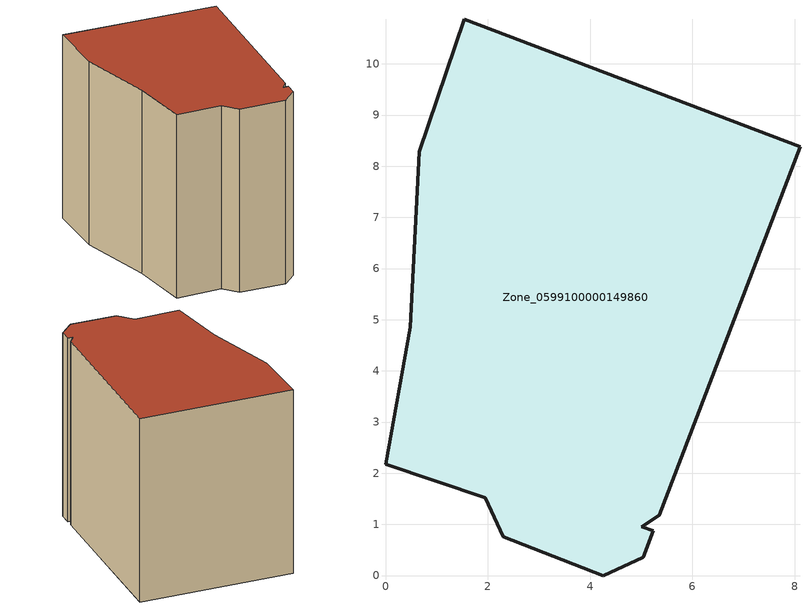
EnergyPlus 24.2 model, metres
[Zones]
Zone_0599100000149860
 floor ground (C_G): 0.48,4.85 0.66,8.29 1.54,10.87 8.1,8.38 5.36,1.18 5,0.96 5.24,0.88 5.04,0.36 4.26,0 2.3,0.76 1.95,1.52 0,2.18 z0
 wall outside (C_F): 0.66,8.29 0.48,4.85 0,2.18 1.95,1.52 2.3,0.76 4.26,0 5.04,0.36 5.24,0.88 5,0.96 5.36,1.18 8.1,8.38 1.54,10.87 0.66,8.29 z0:8.7
 roof outside (C_R): 5,0.96 5.36,1.18 8.1,8.38 1.54,10.87 0.66,8.29 0.48,4.85 0,2.18 1.95,1.52 2.3,0.76 4.26,0 5.04,0.36 5.24,0.88 z8.7
[BUILDING]
Pand.0599100000149860: North Axis=0; Terrain=City; Loads Convergence Tolerance Value=0.04; Temperature Convergence Tolerance Value=0.4; Solar Distribution=FullExterior; Maximum Number of Warmup Days=25; Minimum Number of Warmup Days=1
[Site:Location]
Rotterdam.The.Hague.AP_ZH_NLD Design_Conditions: Latitude=51.96; Longitude=4.45; Time Zone=1; Elevation=-4.5
[SITE:GROUNDTEMPERATURE:BUILDINGSURFACE]
18, 18, 18, 18, 18, 18, 18, 18, 18, 18, 18, 18
[MATERIAL] Thermal Absorptance=0.9; Solar Absorptance=0.7; Visible Absorptance=0.7
Name | Roughness | Thickness | Conductivity | Density | Specific Heat
G.TC.1946 | MediumSmooth | 0.15 | 1 | 540 | 1210
F.TC.1946 | Rough | 0.3 | 0.857143 | 1920 | 840
R.TC.1946 | MediumRough | 0.2 | 0.909091 | 1500 | 1000
[CONSTRUCTION]
C_G: G.TC.1946
C_F: F.TC.1946
C_R: R.TC.1946
[ZONE]
Zone_0599100000149860: Type=1; Multiplier=1; Ceiling Height=Autocalculate; Volume=Autocalculate; Floor Area=autocalculate; Part of Total Floor Area=Yes
[ZONEINFILTRATION:DESIGNFLOWRATE]
Infil_Zone_0599100000149860: Zone or ZoneList or Space or SpaceList=Zone_0599100000149860; Schedule=AlwaysOn; Design Flow Rate Calculation Method=Flow/Area; Flow Rate per Floor Area=0.003; Constant Term Coefficient=1; Temperature Term Coefficient=0; Velocity Term Coefficient=0; Velocity Squared Term Coefficient=0
[HVACTEMPLATE:ZONE:IDEALLOADSAIRSYSTEM]
Zone_0599100000149860: Maximum Heating Supply Air Temperature=50; Minimum Cooling Supply Air Temperature=13; Maximum Heating Supply Air Humidity Ratio=0.0156; Minimum Cooling Supply Air Humidity Ratio=0.0077; Heating Limit=NoLimit; Cooling Limit=NoLimit; Dehumidification Control Type=ConstantSensibleHeatRatio; Cooling Sensible Heat Ratio=0.7; Dehumidification Setpoint=60; Humidification Control Type=None; Humidification Setpoint=30; Outdoor Air Method=None; Outdoor Air Flow Rate per Person=0.00944; Outdoor Air Flow Rate per Zone Floor Area=0; Outdoor Air Flow Rate per Zone=0; Demand Controlled Ventilation Type=None; Outdoor Air Economizer Type=NoEconomizer; Heat Recovery Type=None; Sensible Heat Recovery Effectiveness=0.7; Latent Heat Recovery Effectiveness=0.65
[ZONECONTROL:THERMOSTAT]
ThermostatControl_Zone_0599100000149860: Zone or ZoneList=Zone_0599100000149860; Control Type Schedule=DualSetpointControlType; Control 1=Thermostat_Zone_0599100000149860; Temperature Difference Between Cutout And Setpoint=0
[THERMOSTATSETPOINT:DUALSETPOINT]
Thermostat_Zone_0599100000149860: Heating Setpoint Temperature Schedule=HeatingSetpoint_Zone_0599100000149860; Cooling Setpoint Temperature Schedule=CoolingSetpoint_Zone_0599100000149860
[SCHEDULE:COMPACT]
HeatingSetpoint_Zone_0599100000149860: Through: 12/31, For: AllDays, Until: 24:00, 21
CoolingSetpoint_Zone_0599100000149860: Through: 12/31, For: AllDays, Until: 24:00, 24
DualSetpointControlType: Through: 12/31, For: AllDays, Until: 24:00, 4
AlwaysOn: Through: 12/31, For: AllDays, Until: 24:00, 1
